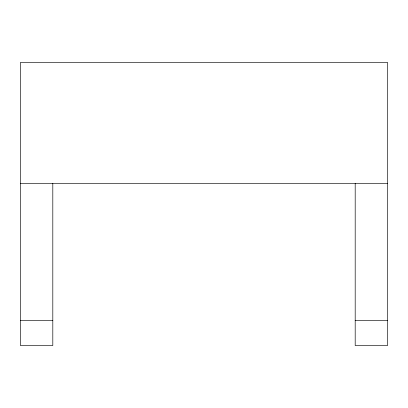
<?xml version="1.0" encoding="UTF-8"?>
<svg xmlns="http://www.w3.org/2000/svg" width="408" height="408" viewBox="0 0 408 408"><rect width="100%" height="100%" fill="white"/><g stroke="black" fill="none" stroke-linecap="round" stroke-linejoin="round"><path stroke-width="0.61" d="M20.4 183.472L387.6 183.472M20.4 320.499L52.81 320.499M355.19 320.499L387.6 320.499M355.19 183.472L355.19 345.52L387.6 345.52L387.6 62.48L20.4 62.48L20.4 345.52L52.81 345.52L52.81 183.472"/></g></svg>
